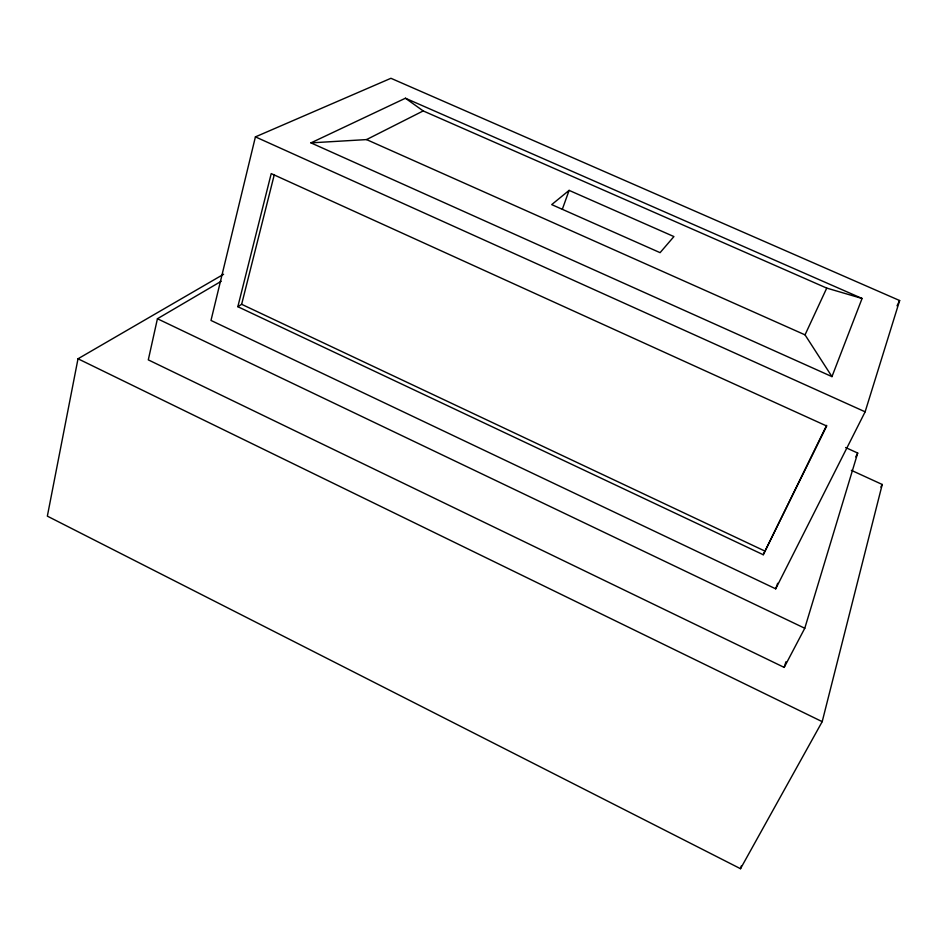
<?xml version="1.0" encoding="UTF-8"?>
<svg xmlns="http://www.w3.org/2000/svg" width="947" height="947" viewBox="0 0 947 947"><rect width="100%" height="100%" fill="white"/><g stroke="black" fill="none" stroke-linecap="round" stroke-linejoin="round"><path stroke-width="1.42" d="M223.587 274.263L78.009 358.783L47.35 516.139L740.507 868.707L822.197 721.661L882.237 484.473L851.365 470.328M221.196 281.295L157.427 318.737L148.3 359.872L784.187 667.398L804.772 628.263L857.71 453.057L845.612 447.54M255.418 136.877L210.992 320.441L775.7 588.833L865.132 411.815L899.65 300.542L390.933 78.293L255.418 136.877L865.132 411.815M237.839 306.698L271.221 173.597L826.707 426.02L763.246 554.741L237.839 306.698L241.639 304.295L274.322 174.579M740.507 868.707L741.335 865.878M784.187 667.398L785.939 661.787M775.7 588.833L777.665 583.269M562.364 209.169L569.111 190.371L673.921 236.572L660.083 252.66L551.71 204.611L569.111 190.371M763.246 554.741L826.601 425.369M831.963 376.622L862.078 298.471L405.423 98.228L310.947 142.867L831.963 376.622L805.033 334.859L366.548 139.588L310.947 142.867M805.033 334.859L826.743 288.101L862.078 298.471M897.022 305.834L899.65 300.542M855.745 456.916L857.71 453.057M880.864 487.066L882.237 484.473M366.548 139.588L423.202 110.929L826.743 288.101M241.639 304.295L764.691 550.976M157.427 318.737L804.772 628.263M78.009 358.783L822.197 721.661M405.423 98.228L423.202 110.929"/></g></svg>
